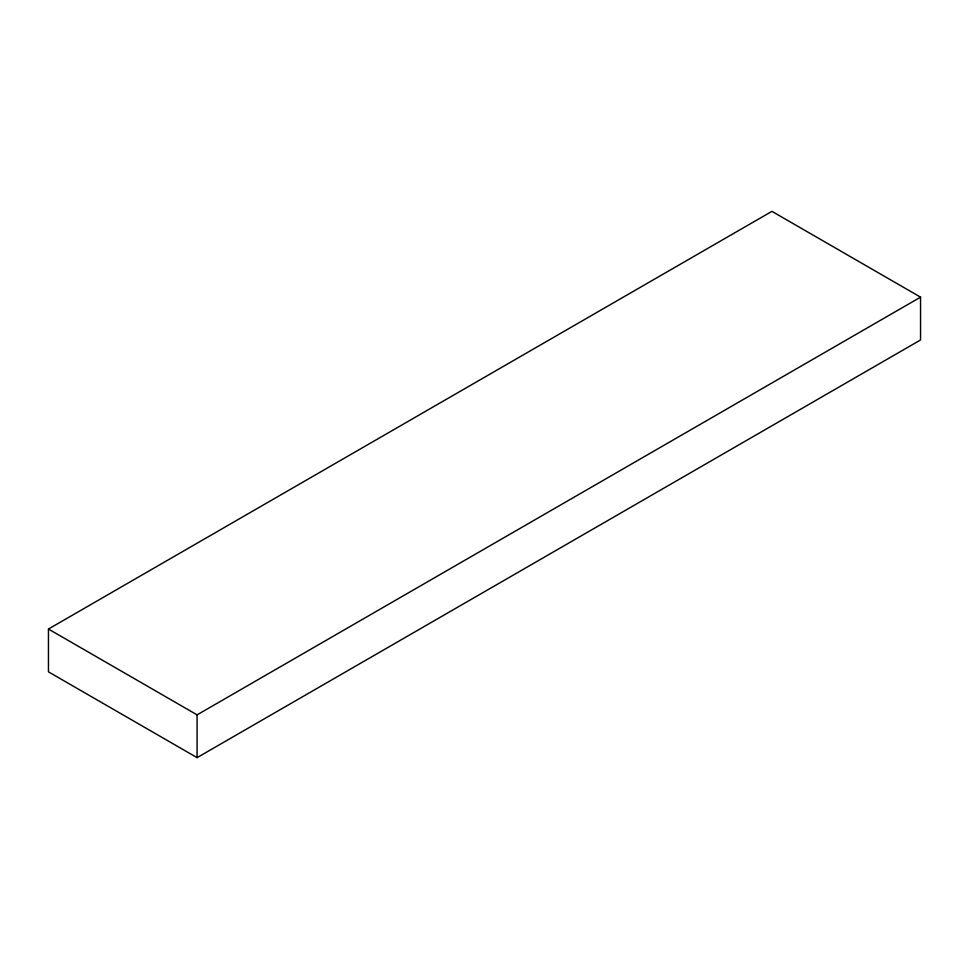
<?xml version="1.0" encoding="UTF-8"?>
<svg xmlns="http://www.w3.org/2000/svg" width="969" height="969" viewBox="0 0 969 969"><rect width="100%" height="100%" fill="white"/><g stroke="black" fill="none" stroke-linecap="round" stroke-linejoin="round"><path stroke-width="1.45" d="M48.45 629.038L771.918 211.351L920.55 297.156L920.55 339.962L197.082 757.649L48.45 671.844L48.45 629.038L197.082 714.856L920.55 297.156M197.082 714.856L197.082 757.649"/></g></svg>
